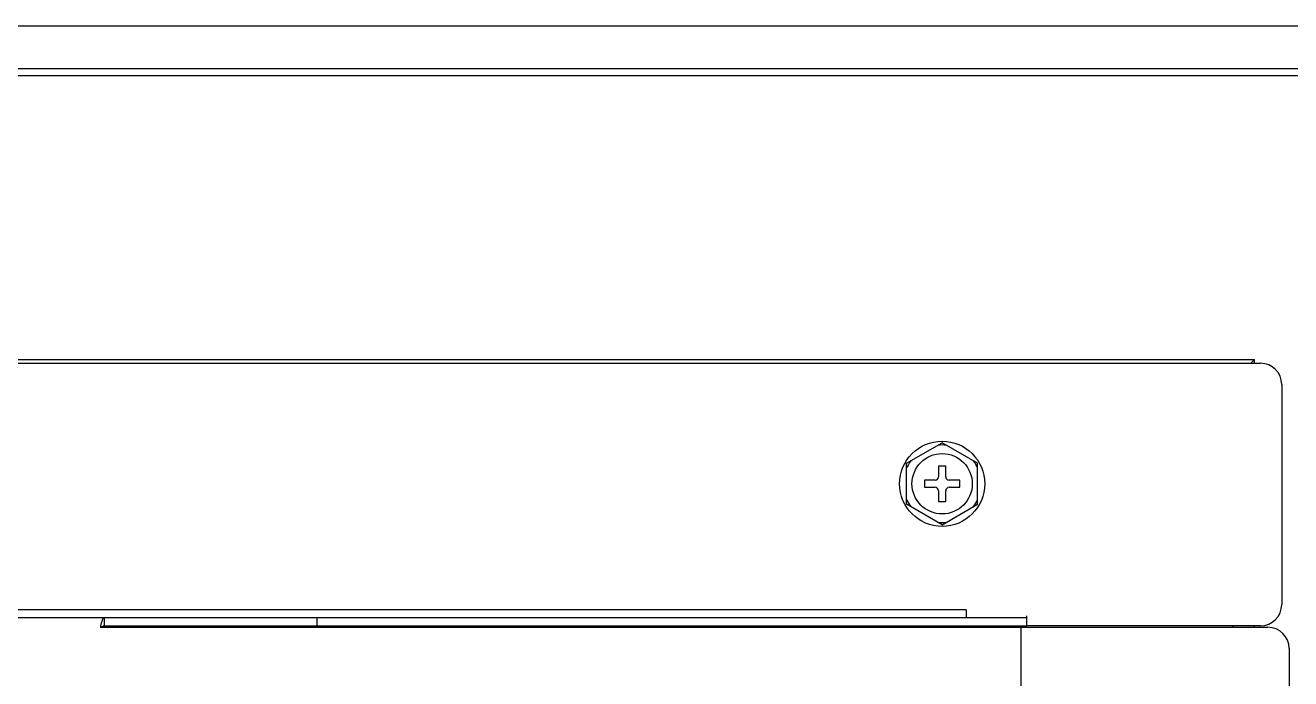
# Model space of a CAD drawing. Header units: millimetres. Extents: x 55614 to 110757, y -66981 to -47484.
# Drawn here: x 63640.4 to 63818.7, y -50209.8 to -50117.8 of the extents above; entities that cross this region are included whole.
import ezdxf

# ---------------------------------------------------------------- set-up
doc = ezdxf.new("R2010")
doc.units = ezdxf.units.MM
for name, color, linetype in [('2401-00336-S-M6-12HWM_0', 7, 'Continuous'), ('4209-0510_0', 7, 'Continuous'), ('4212-68099_1_0', 7, 'Continuous'), ('4212-98011_2_3_0', 7, 'Continuous'), ('4212-Y040801_1_1_0', 7, 'Continuous'), ('4215-0412-2_0', 7, 'Continuous'), ('YT-50-01_AF0_1_0', 7, 'Continuous'), ('YT-50-01_AF0_4_0', 7, 'Continuous')]:
    doc.layers.add(name, color=color, linetype=linetype)
doc.layers.add('THICK', color=7, linetype='Continuous', lineweight=0)

# ---------------------------------------------------------------- blocks, each defined once
blk = doc.blocks.new('2-1725')
at = {"layer": '2401-00336-S-M6-12HWM_0', "color": 7, "linetype": 'Continuous'}
for p, q in [((-17322.13, -71605.56), (-17317.13, -71602.67)), ((-17312.13, -71605.56), (-17317.13, -71602.67)), ((-17322.13, -71611.33), (-17322.13, -71605.56)), ((-17317.63, -71605.95), (-17317.63, -71607.45)), ((-17316.63, -71605.95), (-17317.63, -71605.95)), ((-17316.63, -71607.45), (-17316.63, -71605.95)), ((-17312.13, -71611.33), (-17312.13, -71605.56)), ((-17319.63, -71607.95), (-17319.63, -71608.95)), ((-17318.13, -71607.95), (-17319.63, -71607.95)), ((-17319.63, -71608.95), (-17318.13, -71608.95)), ((-17317.63, -71609.45), (-17317.63, -71610.95)), ((-17316.63, -71610.95), (-17316.63, -71609.45)), ((-17314.63, -71607.95), (-17316.13, -71607.95)), ((-17316.13, -71608.95), (-17314.63, -71608.95)), ((-17314.63, -71608.95), (-17314.63, -71607.95)), ((-17317.63, -71610.95), (-17316.63, -71610.95)), ((-17317.13, -71614.22), (-17322.13, -71611.33)), ((-17317.13, -71614.22), (-17312.13, -71611.33))]:
    blk.add_line(p, q, dxfattribs=at)
for radius in [6, 4.25]:
    blk.add_circle((-17317.13, -71608.45), radius, dxfattribs=at)
for centre, radius, start, end in [((-17317.13, -71608.45), 5.47, 84.0076, 95.9924), ((-17317.13, -71608.45), 5.47, 144.0076, 155.9924), ((-17317.13, -71608.45), 5.47, 24.0076, 35.9924), ((-17318.13, -71607.45), 0.5, 270, 0), ((-17316.13, -71607.45), 0.5, 180, 270), ((-17318.13, -71609.45), 0.5, 0, 90), ((-17316.13, -71609.45), 0.5, 90, 180), ((-17317.13, -71608.45), 5.47, 204.0076, 215.9924), ((-17317.13, -71608.45), 5.47, 324.0076, 335.9924), ((-17317.13, -71608.45), 5.47, 264.0076, 275.9924)]:
    blk.add_arc(centre, radius, start, end, dxfattribs=at)
at = {"layer": '4209-0510_0', "color": 7, "linetype": 'Continuous'}
for p, q in [((-17313.73, -71626.23), (-17919.73, -71626.23)), ((-17313.73, -71626.23), (-17313.73, -71627.27)), ((-17313.73, -71628.47), (-17313.73, -71628.67))]:
    blk.add_line(p, q, dxfattribs=at)
at = {"layer": '4212-68099_1_0', "color": 7, "linetype": 'Continuous'}
blk.add_line((-18034.43, -71550.95), (-17199.83, -71550.95), dxfattribs=at)
at = {"layer": '4212-98011_2_3_0', "color": 7, "linetype": 'Continuous'}
blk.add_line((-18022.63, -71549.87), (-17211.63, -71549.96), dxfattribs=at)
at = {"layer": '4212-Y040801_1_1_0', "color": 7, "linetype": 'Continuous'}
blk.add_line((-18044.63, -71543.86), (-17189.63, -71543.96), dxfattribs=at)
at = {"layer": '4215-0412-2_0', "color": 7, "linetype": 'Continuous'}
for p, q in [((-17960.08, -71591.47), (-17272.28, -71591.47)), ((-17269.28, -71594.47), (-17269.28, -71625.47)), ((-17927.18, -71627.27), (-17305.18, -71627.27)), ((-17435.18, -71628.47), (-17435.18, -71627.27)), ((-17405.18, -71628.47), (-17405.18, -71627.27)), ((-17305.18, -71628.47), (-17305.18, -71627.07)), ((-17435.76, -71628.67), (-17435.75, -71628.63)), ((-17435.76, -71628.67), (-17271.23, -71628.67)), ((-17435.18, -71628.47), (-17305.18, -71628.47)), ((-17306.03, -71628.67), (-17306.03, -72057.27)), ((-17272.28, -71628.47), (-17305.18, -71628.47)), ((-17268.23, -71631.67), (-17268.23, -72054.27))]:
    blk.add_line(p, q, dxfattribs=at)
for centre, radius, start, end in [((-17272.28, -71594.47), 3, 0, 90), ((-17272.28, -71625.47), 3, 270, 0), ((-17372.04, -71645.39), 65.88, 165.1091, 165.2588), ((-17271.23, -71631.67), 3, 0, 90)]:
    blk.add_arc(centre, radius, start, end, dxfattribs=at)
for points, knots in [([(-17435.7, -71628.46), (-17435.63, -71628.18), (-17435.52, -71627.83), (-17435.32, -71627.27), (-17435.18, -71627.27)], [0, 0, 0, 0, 0.675302, 1, 1, 1, 1]), ([(-17435.76, -71628.67), (-17435.73, -71628.65), (-17435.68, -71628.63), (-17435.64, -71628.6), (-17435.61, -71628.59)], [0, 0, 0, 0, 0.502202, 1, 1, 1, 1])]:
    blk.add_open_spline(points, degree=3, knots=knots, dxfattribs=at)
blk.add_open_spline([(-17435.61, -71628.59), (-17435.48, -71628.52), (-17435.33, -71628.47), (-17435.18, -71628.47)], degree=3, dxfattribs=at)
at = {"layer": 'YT-50-01_AF0_1_0', "color": 7, "linetype": 'Continuous'}
for p, q in [((-17961.13, -71590.95), (-17273.13, -71590.95)), ((-17273.65, -71591.47), (-17273.13, -71590.95)), ((-17310.65, -71628.47), (-17310.85, -71628.67))]:
    blk.add_line(p, q, dxfattribs=at)
at = {"layer": 'YT-50-01_AF0_4_0', "color": 7, "linetype": 'Continuous'}
for p, q in [((-17273.65, -71591.47), (-17273.13, -71590.95)), ((-17273.13, -71591.47), (-17273.13, -71590.95)), ((-17310.65, -71628.47), (-17310.85, -71628.67)), ((-17306.93, -71628.67), (-17306.93, -71628.47)), ((-17276.13, -71628.67), (-17276.13, -71628.47)), ((-17273.13, -71628.67), (-17273.13, -71628.47))]:
    blk.add_line(p, q, dxfattribs=at)

msp = doc.modelspace()

# ---------------------------------------------------------------- block references
at = {"layer": 'THICK', "lineweight": -3}
msp.add_blockref('2-1725', (81086.76, 21426.09), dxfattribs=at)

doc.saveas('drawing.dxf')
